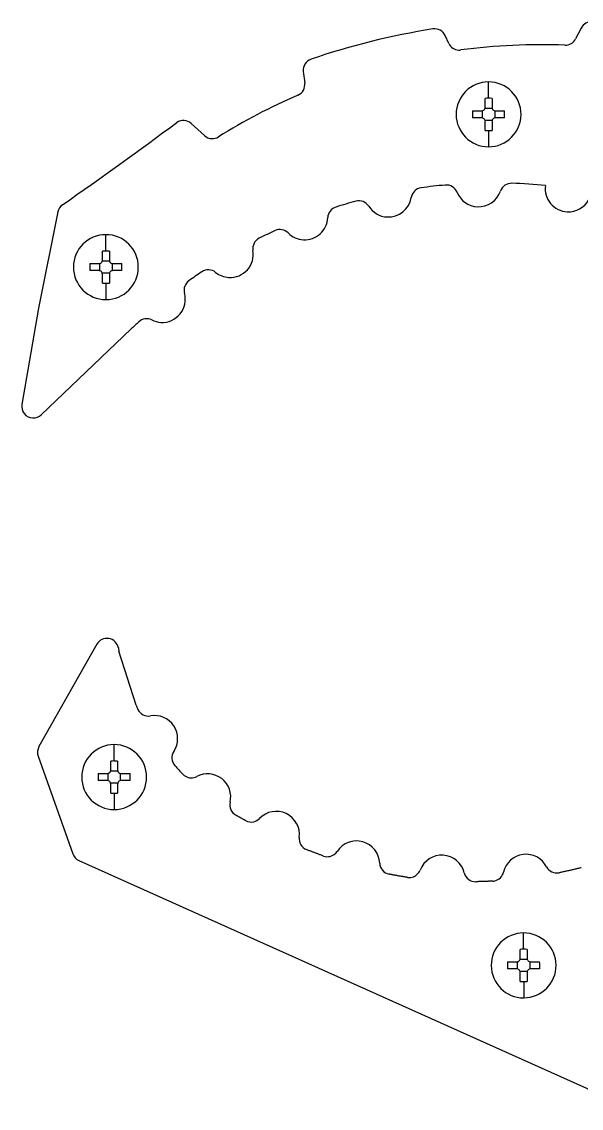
# Model space of a CAD drawing. Header units: millimetres. Extents: x 0 to 1189, y 0 to 841.
# Drawn here: x 569.6 to 666.2, y 526.3 to 713.8 of the extents above; entities that cross this region are included whole.
import ezdxf

# ---------------------------------------------------------------- set-up
doc = ezdxf.new("R2010")
doc.units = ezdxf.units.MM

msp = doc.modelspace()

# ---------------------------------------------------------------- linework, layer by layer
at = {"color": 7, "linetype": 'Continuous', "lineweight": 25}
for p, q in [((666.165, 712.702), (665.203, 710.829)), ((643.32, 710.056), (642.694, 711.402)), ((618.195, 705.176), (618.437, 703.261)), ((650.176, 700.577), (650.176, 703.404)), ((649.576, 699.004), (649.576, 700.568)), ((650.776, 700.568), (650.776, 699.004)), ((647.412, 698.404), (648.976, 698.404)), ((649.116, 697.187), (649.116, 698.42)), ((649.56, 698.864), (650.793, 698.864)), ((651.237, 698.42), (651.237, 697.187)), ((651.376, 698.404), (652.941, 698.404)), ((601.136, 694.135), (598.837, 696.223)), ((648.976, 697.204), (647.412, 697.204)), ((650.793, 696.744), (649.56, 696.744)), ((649.576, 695.039), (649.576, 696.604)), ((650.776, 696.604), (650.776, 695.039)), ((652.941, 697.204), (651.376, 697.204)), ((650.176, 695.03), (650.176, 692.204)), ((575.833, 680.96), (572.514, 664.345)), ((584.123, 674.215), (584.123, 677.042)), ((583.523, 672.642), (583.523, 674.206)), ((584.723, 674.206), (584.723, 672.642)), ((581.359, 672.042), (582.923, 672.042)), ((583.063, 670.825), (583.063, 672.058)), ((583.507, 672.502), (584.74, 672.502)), ((585.183, 672.058), (585.183, 670.825)), ((585.323, 672.042), (586.888, 672.042)), ((582.923, 670.842), (581.359, 670.842)), ((584.74, 670.382), (583.507, 670.382)), ((583.523, 668.677), (583.523, 670.242)), ((584.723, 670.242), (584.723, 668.677)), ((586.888, 670.842), (585.323, 670.842)), ((584.123, 668.668), (584.123, 665.842)), ((572.514, 664.345), (569.626, 647.745)), ((572.977, 645.955), (588.453, 660.723)), ((582.564, 606.363), (572.578, 588.706)), ((589.324, 595.855), (586.375, 605.182)), ((585.551, 586.213), (585.551, 589.039)), ((572.434, 587.053), (578.412, 570.186)), ((584.951, 584.639), (584.951, 586.204)), ((586.151, 586.204), (586.151, 584.639)), ((582.787, 584.039), (584.351, 584.039)), ((584.491, 582.823), (584.491, 584.056)), ((584.935, 584.499), (586.168, 584.499)), ((586.611, 584.056), (586.611, 582.823)), ((586.751, 584.039), (588.315, 584.039)), ((584.351, 582.839), (582.787, 582.839)), ((586.168, 582.379), (584.935, 582.379)), ((584.951, 580.675), (584.951, 582.239)), ((586.151, 582.239), (586.151, 580.675)), ((588.315, 582.839), (586.751, 582.839)), ((585.551, 580.666), (585.551, 577.839)), ((606.589, 576.845), (606.517, 576.886)), ((606.66, 576.804), (606.589, 576.845)), ((606.731, 576.764), (606.66, 576.804)), ((606.803, 576.723), (606.731, 576.764)), ((606.874, 576.682), (606.803, 576.723)), ((606.945, 576.642), (606.874, 576.682)), ((607.017, 576.601), (606.945, 576.642)), ((607.088, 576.561), (607.017, 576.601)), ((607.16, 576.521), (607.088, 576.561)), ((607.231, 576.48), (607.16, 576.521)), ((607.303, 576.44), (607.231, 576.48)), ((607.375, 576.4), (607.303, 576.44)), ((607.446, 576.359), (607.375, 576.4)), ((607.518, 576.319), (607.446, 576.359)), ((607.59, 576.279), (607.518, 576.319)), ((607.661, 576.239), (607.59, 576.279)), ((607.733, 576.199), (607.661, 576.239)), ((607.805, 576.159), (607.733, 576.199)), ((607.877, 576.12), (607.805, 576.159)), ((607.949, 576.08), (607.877, 576.12)), ((608.021, 576.04), (607.949, 576.08)), ((608.093, 576), (608.021, 576.04)), ((608.165, 575.961), (608.093, 576)), ((608.237, 575.921), (608.165, 575.961)), ((618.868, 570.883), (618.746, 570.931)), ((618.989, 570.834), (618.868, 570.883)), ((619.111, 570.786), (618.989, 570.834)), ((619.233, 570.738), (619.111, 570.786)), ((619.355, 570.69), (619.233, 570.738)), ((619.477, 570.643), (619.355, 570.69)), ((619.599, 570.595), (619.477, 570.643)), ((619.721, 570.548), (619.599, 570.595)), ((619.843, 570.501), (619.721, 570.548)), ((619.965, 570.454), (619.843, 570.501)), ((620.087, 570.407), (619.965, 570.454)), ((620.21, 570.361), (620.087, 570.407)), ((620.332, 570.314), (620.21, 570.361)), ((620.455, 570.268), (620.332, 570.314)), ((620.578, 570.222), (620.455, 570.268)), ((620.7, 570.176), (620.578, 570.222)), ((620.823, 570.131), (620.7, 570.176)), ((620.946, 570.085), (620.823, 570.131)), ((621.069, 570.04), (620.946, 570.085)), ((621.192, 569.995), (621.069, 570.04)), ((579.479, 569.029), (674.831, 526.283)), ((621.315, 569.95), (621.192, 569.995)), ((621.438, 569.905), (621.315, 569.95)), ((621.561, 569.861), (621.438, 569.905)), ((621.685, 569.817), (621.561, 569.861)), ((633.128, 566.657), (632.996, 566.683)), ((633.261, 566.631), (633.128, 566.657)), ((633.394, 566.606), (633.261, 566.631)), ((633.527, 566.581), (633.394, 566.606)), ((633.661, 566.556), (633.527, 566.581)), ((633.794, 566.531), (633.661, 566.556)), ((633.927, 566.507), (633.794, 566.531)), ((634.06, 566.483), (633.927, 566.507)), ((634.194, 566.459), (634.06, 566.483)), ((634.327, 566.436), (634.194, 566.459)), ((634.461, 566.412), (634.327, 566.436)), ((634.595, 566.389), (634.461, 566.412)), ((634.728, 566.366), (634.595, 566.389)), ((634.862, 566.344), (634.728, 566.366)), ((634.996, 566.321), (634.862, 566.344)), ((635.13, 566.299), (634.996, 566.321)), ((635.264, 566.277), (635.13, 566.299)), ((635.398, 566.256), (635.264, 566.277)), ((662.505, 566.965), (662.345, 566.933)), ((662.665, 566.997), (662.505, 566.965)), ((662.825, 567.03), (662.665, 566.997)), ((662.985, 567.063), (662.825, 567.03)), ((663.145, 567.096), (662.985, 567.063)), ((663.305, 567.13), (663.145, 567.096)), ((663.465, 567.163), (663.305, 567.13)), ((663.625, 567.198), (663.465, 567.163)), ((663.785, 567.232), (663.625, 567.198)), ((663.944, 567.267), (663.785, 567.232)), ((664.104, 567.302), (663.944, 567.267)), ((664.264, 567.337), (664.104, 567.302)), ((664.423, 567.373), (664.264, 567.337)), ((664.583, 567.409), (664.423, 567.373)), ((664.742, 567.445), (664.583, 567.409)), ((664.902, 567.482), (664.742, 567.445)), ((665.061, 567.519), (664.902, 567.482)), ((665.221, 567.556), (665.061, 567.519)), ((665.38, 567.594), (665.221, 567.556)), ((665.539, 567.632), (665.38, 567.594)), ((665.698, 567.67), (665.539, 567.632)), ((665.857, 567.708), (665.698, 567.67)), ((666.016, 567.747), (665.857, 567.708)), ((666.175, 567.786), (666.016, 567.747)), ((666.175, 567.786), (666.177, 567.786)), ((635.532, 566.235), (635.398, 566.256)), ((635.666, 566.213), (635.532, 566.235)), ((635.8, 566.193), (635.666, 566.213)), ((635.935, 566.172), (635.8, 566.193)), ((636.069, 566.152), (635.935, 566.172)), ((636.203, 566.132), (636.069, 566.152)), ((648.082, 565.381), (647.959, 565.379)), ((648.205, 565.384), (648.082, 565.381)), ((648.328, 565.386), (648.205, 565.384)), ((648.451, 565.389), (648.328, 565.386)), ((648.573, 565.392), (648.451, 565.389)), ((648.696, 565.395), (648.573, 565.392)), ((648.819, 565.398), (648.696, 565.395)), ((648.942, 565.402), (648.819, 565.398)), ((649.065, 565.405), (648.942, 565.402)), ((649.188, 565.409), (649.065, 565.405)), ((649.311, 565.413), (649.188, 565.409)), ((649.434, 565.417), (649.311, 565.413)), ((649.557, 565.422), (649.434, 565.417)), ((649.68, 565.427), (649.557, 565.422)), ((649.803, 565.431), (649.68, 565.427)), ((649.926, 565.437), (649.803, 565.431)), ((650.049, 565.442), (649.926, 565.437)), ((650.172, 565.447), (650.049, 565.442)), ((650.295, 565.453), (650.172, 565.447)), ((650.419, 565.459), (650.295, 565.453)), ((650.542, 565.465), (650.419, 565.459)), ((650.665, 565.471), (650.542, 565.465)), ((650.788, 565.477), (650.665, 565.471)), ((650.911, 565.484), (650.788, 565.477)), ((655.171, 550.321), (655.165, 551.554)), ((655.606, 552), (656.839, 552.006)), ((657.285, 551.565), (657.291, 550.332)), ((656.85, 549.886), (655.617, 549.88))]:
    msp.add_line(p, q, dxfattribs=at)
at = {"color": 7, "linetype": 'Continuous', "lineweight": 25, "flags": 128}
for points in [[(656.214, 553.717), (656.213, 554.091), (656.211, 554.46), (656.209, 554.824), (656.207, 555.182), (656.206, 555.533), (656.204, 555.878), (656.202, 556.214), (656.201, 556.543)], [(655.622, 552.14), (655.621, 552.338), (655.62, 552.536), (655.619, 552.733), (655.618, 552.929), (655.617, 553.124), (655.616, 553.318), (655.615, 553.512), (655.614, 553.704)], [(656.814, 553.71), (656.815, 553.518), (656.816, 553.324), (656.817, 553.13), (656.818, 552.935), (656.819, 552.738), (656.82, 552.542), (656.821, 552.344), (656.822, 552.146)], [(653.461, 551.53), (653.653, 551.531), (653.847, 551.531), (654.041, 551.532), (654.237, 551.533), (654.433, 551.534), (654.63, 551.535), (654.827, 551.536), (655.025, 551.537)], [(657.425, 551.549), (657.623, 551.55), (657.821, 551.551), (658.017, 551.552), (658.214, 551.553), (658.409, 551.554), (658.603, 551.555), (658.797, 551.556), (658.989, 551.557)], [(655.031, 550.337), (654.833, 550.336), (654.635, 550.335), (654.439, 550.334), (654.243, 550.333), (654.047, 550.332), (653.853, 550.331), (653.659, 550.331), (653.467, 550.33)], [(655.642, 548.176), (655.641, 548.368), (655.64, 548.562), (655.639, 548.756), (655.638, 548.952), (655.637, 549.148), (655.636, 549.345), (655.635, 549.542), (655.634, 549.74)], [(656.834, 549.746), (656.835, 549.548), (656.836, 549.351), (656.837, 549.154), (656.838, 548.958), (656.839, 548.762), (656.84, 548.568), (656.841, 548.374), (656.842, 548.182)], [(658.995, 550.357), (658.803, 550.356), (658.609, 550.355), (658.415, 550.354), (658.219, 550.353), (658.023, 550.352), (657.826, 550.351), (657.629, 550.35), (657.431, 550.349)], [(656.242, 548.17), (656.243, 547.796), (656.245, 547.426), (656.247, 547.062), (656.249, 546.704), (656.251, 546.353), (656.252, 546.009), (656.254, 545.672), (656.255, 545.343)]]:
    msp.add_lwpolyline(points, dxfattribs=at)
at = {"color": 7, "linetype": 'Continuous', "lineweight": 25}
for centre, radius, start, end in [((659.943, 589.382), 124.668, 98.94008, 108.91455), ((640.881, 710.56), 2, 24.91556, 98.94023), ((667.944, 711.789), 2, 86.26044, 152.81534), ((663.423, 711.743), 2, 267.752, 332.81541), ((645.134, 710.898), 2, 204.91555, 267.06049), ((645.134, 710.898), 2, 267.06049, 277.53398), ((659.212, 604.449), 105.376, 87.75219, 97.53381), ((620.18, 705.426), 2, 108.91459, 187.2001), ((616.462, 702.948), 2, 293.46172, 9.00461), ((650.176, 697.804), 5.6, 90, 180), ((650.176, 697.804), 5.6, 0, 90), ((659.212, 604.449), 105.376, 113.46158, 121.89327), ((650.176, 681.192), 19.385, 89.99959, 91.77327), ((650.177, 681.192), 19.385, 88.22672, 90.00041), ((650.176, 697.804), 5.6, 180, 270), ((666.802, 697.804), 19.399, 178.22755, 181.77245), ((650.176, 697.804), 5.6, 270, 0), ((633.552, 697.804), 19.398, 358.22748, 1.77252), ((78.555, 1395.214), 869.756, 304.937476, 306.537569), ((597.492, 694.743), 2, 47.74309, 124.35288), ((602.481, 695.615), 2, 227.74312, 267.06049), ((602.481, 695.615), 2, 267.06049, 301.89321), ((650.176, 714.415), 19.385, 268.22673, 270.00041), ((650.177, 714.415), 19.385, 269.99959, 271.77328), ((638.801, 683.144), 2, 97.9017, 170.96558), ((650.864, 596.23), 89.746, 95.21725, 97.9017), ((642.885, 683.613), 2, 21.92251, 95.21725), ((648.451, 685.853), 4, 267.06049, 341.16181), ((654.13, 683.916), 2, 87.86707, 161.16181), ((650.864, 596.23), 89.746, 84.1607, 87.86707), ((663.96, 684.983), 4, 172.40505, 267.06049), ((650.864, 596.23), 89.746, 105.24106, 107.5395), ((627.797, 680.891), 2, 32.17718, 105.24106), ((632.876, 684.086), 4, 267.06049, 350.96558), ((648.451, 685.853), 4, 201.92251, 267.06049), ((663.96, 684.983), 4, 267.06049, 330.65283), ((577.794, 680.568), 2, 124.93748, 168.70327), ((624.421, 679.897), 2, 107.5395, 177.55694), ((632.876, 684.086), 4, 212.17718, 267.06049), ((618.426, 680.153), 4, 267.06049, 357.55694), ((584.123, 671.442), 5.6, 90, 180), ((584.123, 671.442), 5.6, 0, 90), ((650.864, 596.23), 89.746, 114.72583, 116.67057), ((614.162, 675.932), 2, 44.70839, 114.72583), ((618.426, 680.153), 4, 224.70839, 267.06049), ((611.478, 674.641), 2, 116.67057, 189.47891), ((584.123, 654.811), 19.404, 90.00009, 91.77206), ((584.123, 654.811), 19.404, 88.22796, 89.99989), ((605.56, 673.653), 4, 267.06049, 9.47891), ((584.123, 671.442), 5.6, 180, 270), ((600.75, 671.442), 19.4, 178.22771, 181.77229), ((584.123, 671.442), 5.6, 270, 0), ((567.497, 671.442), 19.4, 358.22771, 1.77229), ((650.864, 596.23), 89.746, 123.99783, 125.73405), ((601.8, 668.977), 2, 51.18949, 123.99783), ((605.56, 673.653), 4, 231.18949, 267.06049), ((584.123, 688.055), 19.387, 268.22701, 270.00048), ((584.123, 688.056), 19.388, 269.99954, 271.77297), ((599.618, 667.457), 2, 125.73405, 195.03781), ((593.824, 665.901), 4, 267.06049, 15.03781), ((650.864, 596.23), 89.746, 132.88179, 134.06072), ((591.154, 660.527), 2, 63.57803, 132.88179), ((593.824, 665.901), 4, 243.57803, 267.06049), ((571.597, 647.402), 2, 170.13317, 267.06049), ((571.597, 647.402), 2, 267.06049, 313.65942), ((584.305, 605.379), 2, 10.07103, 150.51002), ((627.489, 613.048), 41.86, 190.07094, 190.83218), ((627.489, 613.048), 41.86, 204.25195, 205.36757), ((591.473, 595.972), 2, 205.36757, 279.91549), ((592.506, 590.061), 4, 326.70177, 99.91549), ((585.551, 583.439), 5.6, 90, 180), ((585.551, 583.439), 5.6, 0, 90), ((574.319, 587.721), 2, 150.51007, 199.51487), ((597.521, 586.767), 2, 146.70177, 221.24969), ((585.551, 566.828), 19.385, 89.9996, 91.77327), ((585.551, 566.827), 19.385, 88.22674, 90.00041), ((627.489, 613.048), 41.86, 221.24969, 224.10901), ((585.551, 583.439), 5.6, 180, 270), ((602.178, 583.439), 19.4, 178.2277, 181.7723), ((585.551, 583.439), 5.6, 270, 0), ((568.925, 583.439), 19.4, 358.2277, 1.7723), ((598.869, 585.305), 2, 224.10901, 283.91114), ((598.869, 585.305), 2, 283.91114, 297.85751), ((601.673, 580), 4, 346.70974, 117.85751), ((585.551, 600.07), 19.404, 268.22796, 269.99989), ((585.551, 600.07), 19.404, 270.00011, 271.77203), ((607.512, 578.621), 2, 166.70974, 240.17201), ((613.535, 573.527), 4, 352.92935, 136.27115), ((609.199, 577.674), 2, 241.22926, 283.91114), ((609.199, 577.674), 2, 283.91114, 316.27115), ((619.489, 572.788), 2, 172.92935, 248.18506), ((627.383, 568.419), 4, 2.1653, 146.85516), ((580.297, 570.854), 2, 199.51487, 245.85376), ((622.359, 571.699), 2, 283.91114, 326.85516), ((656.643, 566.107), 4, 27.69255, 166.75602), ((622.359, 571.699), 2, 250.28321, 283.91114), ((633.379, 568.646), 2, 182.1653, 258.95462), ((642.097, 565.958), 4, 13.70213, 158.97649), ((636.497, 568.11), 2, 283.91114, 338.97649), ((647.927, 567.379), 2, 193.70213, 270.93883), ((650.802, 567.481), 2, 283.91114, 346.75602), ((661.955, 568.895), 2, 207.69255, 281.22467), ((636.497, 568.11), 2, 261.56864, 283.91114), ((650.802, 567.481), 2, 273.12491, 283.91114), ((656.228, 550.943), 5.6, 90.28065, 180.28065), ((656.228, 550.943), 5.6, 0.28065, 90.28065), ((656.309, 534.355), 19.362, 90.27886, 92.05467), ((656.31, 534.326), 19.391, 88.50801, 90.28118), ((672.852, 551.025), 19.398, 178.50813, 182.05314), ((639.604, 550.862), 19.398, 358.50813, 2.05314), ((656.228, 550.943), 5.6, 180.28065, 270.28065), ((656.228, 550.943), 5.6, 270.28065, 0.28065), ((656.146, 567.533), 19.363, 268.50675, 270.28244), ((656.148, 567.51), 19.341, 270.2779, 272.05563)]:
    msp.add_arc(centre, radius, start, end, dxfattribs=at)
for points, knots in [([(648.976, 698.404), (649.055, 698.413), (649.211, 698.431), (649.411, 698.569), (649.549, 698.768), (649.567, 698.925), (649.576, 699.004)], [0, 0, 0, 0, 0.2506832, 0.4997662, 0.749079, 1, 1, 1, 1]), ([(650.776, 699.004), (650.786, 698.925), (650.804, 698.769), (650.942, 698.569), (651.141, 698.431), (651.298, 698.413), (651.376, 698.404)], [0, 0, 0, 0, 0.25068637, 0.49976844, 0.74907946, 1, 1, 1, 1]), ([(649.576, 696.604), (649.567, 696.682), (649.549, 696.839), (649.411, 697.038), (649.212, 697.176), (649.055, 697.194), (648.976, 697.204)], [0, 0, 0, 0, 0.2506865, 0.4997683, 0.7490799, 1, 1, 1, 1]), ([(651.376, 697.204), (651.298, 697.194), (651.142, 697.176), (650.942, 697.038), (650.804, 696.839), (650.786, 696.682), (650.776, 696.604)], [0, 0, 0, 0, 0.2506836, 0.4997664, 0.7490791, 1, 1, 1, 1]), ([(582.923, 672.042), (583.002, 672.051), (583.158, 672.069), (583.358, 672.207), (583.496, 672.406), (583.514, 672.563), (583.523, 672.642)], [0, 0, 0, 0, 0.2506819, 0.4997672, 0.7490785, 1, 1, 1, 1]), ([(584.723, 672.642), (584.733, 672.563), (584.751, 672.407), (584.889, 672.207), (585.088, 672.069), (585.245, 672.051), (585.323, 672.042)], [0, 0, 0, 0, 0.25068361, 0.49976989, 0.74908223, 1, 1, 1, 1]), ([(583.523, 670.242), (583.514, 670.32), (583.496, 670.477), (583.358, 670.676), (583.159, 670.814), (583.002, 670.832), (582.923, 670.842)], [0, 0, 0, 0, 0.25068454, 0.49976652, 0.74907897, 1, 1, 1, 1]), ([(585.323, 670.842), (585.245, 670.832), (585.088, 670.814), (584.889, 670.676), (584.751, 670.477), (584.733, 670.32), (584.723, 670.242)], [0, 0, 0, 0, 0.2506832, 0.4997646, 0.7490788, 1, 1, 1, 1]), ([(584.351, 584.039), (584.43, 584.049), (584.586, 584.067), (584.786, 584.205), (584.923, 584.404), (584.942, 584.561), (584.951, 584.639)], [0, 0, 0, 0, 0.2506846, 0.4997671, 0.7490812, 1, 1, 1, 1]), ([(586.151, 584.639), (586.161, 584.561), (586.179, 584.404), (586.317, 584.205), (586.516, 584.067), (586.673, 584.049), (586.751, 584.039)], [0, 0, 0, 0, 0.2506831, 0.4997648, 0.7490781, 1, 1, 1, 1]), ([(584.951, 582.239), (584.942, 582.318), (584.924, 582.474), (584.786, 582.674), (584.586, 582.812), (584.43, 582.83), (584.351, 582.839)], [0, 0, 0, 0, 0.2506879, 0.4997698, 0.749081, 1, 1, 1, 1]), ([(586.751, 582.839), (586.673, 582.83), (586.516, 582.812), (586.317, 582.674), (586.179, 582.475), (586.161, 582.318), (586.151, 582.239)], [0, 0, 0, 0, 0.25068338, 0.49976795, 0.74907858, 1, 1, 1, 1]), ([(655.025, 551.537), (655.104, 551.547), (655.26, 551.566), (655.459, 551.705), (655.596, 551.905), (655.613, 552.062), (655.622, 552.14)], [0, 0, 0, 0, 0.2506841, 0.4997656, 0.7490788, 1, 1, 1, 1]), ([(656.822, 552.146), (656.832, 552.068), (656.851, 551.911), (656.99, 551.712), (657.19, 551.576), (657.346, 551.558), (657.425, 551.549)], [0, 0, 0, 0, 0.2506887, 0.4997685, 0.7490819, 1, 1, 1, 1]), ([(655.634, 549.74), (655.624, 549.819), (655.605, 549.975), (655.466, 550.174), (655.266, 550.311), (655.11, 550.328), (655.031, 550.337)], [0, 0, 0, 0, 0.2506819, 0.4997693, 0.7490785, 1, 1, 1, 1]), ([(657.431, 550.349), (657.352, 550.339), (657.196, 550.32), (656.997, 550.182), (656.861, 549.981), (656.843, 549.825), (656.834, 549.746)], [0, 0, 0, 0, 0.2506841, 0.4997656, 0.7490788, 1, 1, 1, 1])]:
    msp.add_open_spline(points, degree=3, knots=knots, dxfattribs=at)

doc.saveas('drawing.dxf')
